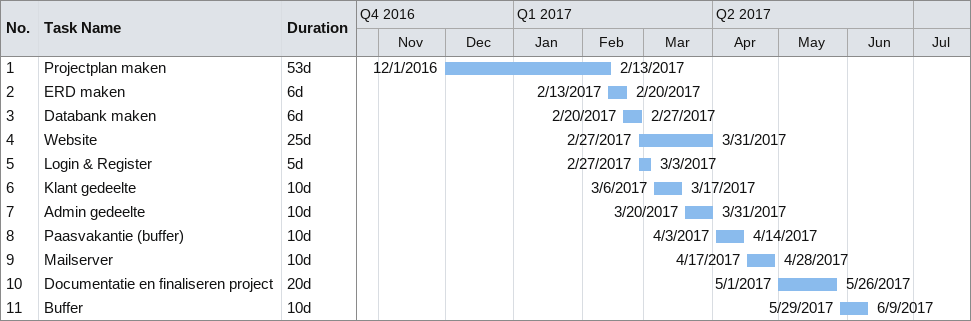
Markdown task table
| ID | Task | Duration | Start | Finish |
|---|---|---|---|---|
| 1 | Projectplan maken | 53d | 2016-12-01 | 2017-02-13 |
| 2 | ERD maken | 6d | 2017-02-13 | 2017-02-20 |
| 3 | Databank maken | 6d | 2017-02-20 | 2017-02-27 |
| 4 | Website | 25d | 2017-02-27 | 2017-03-31 |
| 5 | Login & Register | 5d | 2017-02-27 | 2017-03-03 |
| 6 | Klant gedeelte | 10d | 2017-03-06 | 2017-03-17 |
| 7 | Admin gedeelte | 10d | 2017-03-20 | 2017-03-31 |
| 8 | Paasvakantie (buffer) | 10d | 2017-04-03 | 2017-04-14 |
| 9 | Mailserver | 10d | 2017-04-17 | 2017-04-28 |
| 10 | Documentatie en finaliseren project | 20d | 2017-05-01 | 2017-05-26 |
| 11 | Buffer | 10d | 2017-05-29 | 2017-06-09 |
